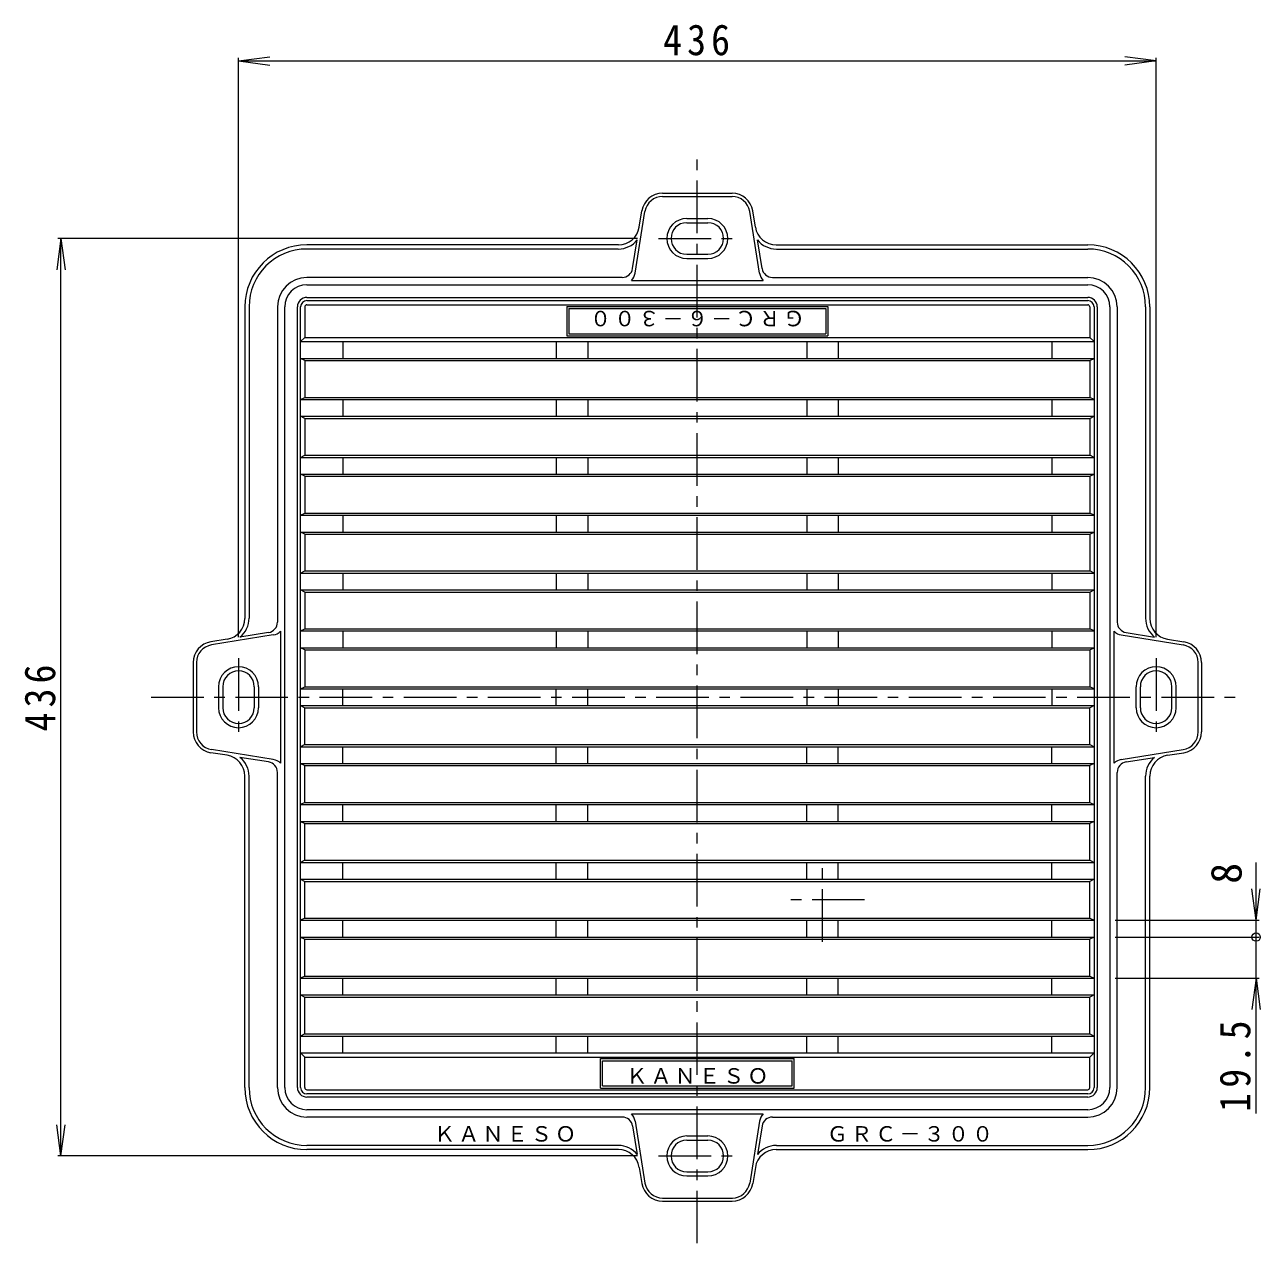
# Model space of a CAD drawing. Units: millimetres, scale not verified. Extents: x -624 to 844, y -686 to 448.
# Drawn here: x -624 to -37, y -131 to 448 of the extents above; entities that cross this region are included whole.
import ezdxf
from ezdxf.enums import TextEntityAlignment as Align

# ---------------------------------------------------------------- set-up
doc = ezdxf.new("R2010")
doc.units = ezdxf.units.MM
doc.header["$LTSCALE"] = 5
doc.header["$PDMODE"] = 32
doc.header["$PDSIZE"] = 4
doc.linetypes.add('CHAIN1', pattern=[8, 5, -1, 1, -1])
for name, color, linetype, lineweight in [('A-1_ピット', 2, 'Continuous', 9), ('A-2_蓋', 3, 'Continuous', 9), ('A-F', 7, 'Continuous', 9)]:
    doc.layers.add(name, color=color, linetype=linetype, lineweight=lineweight)
doc.styles.add('ＭＳ ゴシック', font='')
doc.styles.get('ＭＳ ゴシック').set_extended_font_data('MS Gothic')

msp = doc.modelspace()

# ---------------------------------------------------------------- linework, layer by layer
at = {"layer": 'A-1_ピット'}
for p, q in [((-320.911, 367.898), (-287.95, 367.898)), ((-320.911, 366.398), (-287.95, 366.398)), ((-334.031, 329.865), (-329.303, 359.248)), ((-332.019, 351.809), (-330.784, 359.486)), ((-274.83, 329.865), (-279.558, 359.248)), ((-276.841, 351.809), (-278.077, 359.486)), ((-309.431, 355.898), (-299.431, 355.898)), ((-309.431, 353.898), (-299.431, 353.898)), ((-341.893, 343.398), (-489.931, 343.398)), ((-341.973, 341.398), (-489.931, 341.398)), ((-335.191, 332.103), (-333.002, 345.702)), ((-273.67, 332.103), (-275.859, 345.702)), ((-266.969, 343.398), (-118.931, 343.398)), ((-266.888, 341.398), (-118.931, 341.398)), ((-309.431, 338.898), (-299.431, 338.898)), ((-309.431, 336.898), (-299.431, 336.898)), ((-340.127, 327.898), (-489.931, 327.898)), ((-489.931, 324.398), (-118.931, 324.398)), ((-335.759, 326.397), (-273.103, 326.397)), ((-268.734, 327.898), (-118.931, 327.898)), ((-489.931, 318.398), (-118.931, 318.398)), ((-519.43, 313.898), (-519.43, 165.86)), ((-517.431, 313.898), (-517.431, 165.94)), ((-503.93, 313.898), (-503.93, 164.094)), ((-500.431, -57.102), (-500.431, 313.898)), ((-494.431, -57.102), (-494.431, 313.898)), ((-114.431, 313.898), (-114.431, -57.102)), ((-108.43, 313.898), (-108.43, -57.102)), ((-104.931, 313.898), (-104.931, 164.094)), ((-91.431, 313.898), (-91.431, 165.94)), ((-89.431, 313.898), (-89.431, 165.86)), ((-508.136, 159.158), (-521.735, 156.969)), ((-502.43, 159.726), (-502.43, 97.07)), ((-106.431, 97.07), (-106.431, 159.726)), ((-100.725, 159.158), (-87.126, 156.969)), ((-527.842, 155.987), (-535.519, 154.751)), ((-505.898, 157.999), (-535.281, 153.27)), ((-102.963, 157.999), (-73.58, 153.27)), ((-81.019, 155.987), (-73.342, 154.751)), ((-543.93, 144.878), (-543.93, 111.917)), ((-542.43, 144.878), (-542.43, 111.917)), ((-66.431, 111.917), (-66.431, 144.878)), ((-64.931, 144.878), (-64.931, 111.917)), ((-531.93, 133.398), (-531.93, 123.398)), ((-529.93, 133.398), (-529.93, 123.398)), ((-514.93, 133.398), (-514.93, 123.398)), ((-512.93, 133.398), (-512.93, 123.398)), ((-95.931, 123.398), (-95.931, 133.398)), ((-93.93, 123.398), (-93.93, 133.398)), ((-78.931, 123.398), (-78.931, 133.398)), ((-76.931, 123.398), (-76.931, 133.398)), ((-527.842, 100.809), (-535.519, 102.044)), ((-505.898, 98.797), (-535.281, 103.525)), ((-508.136, 97.638), (-521.735, 99.826)), ((-102.963, 98.797), (-73.58, 103.525)), ((-100.725, 97.638), (-87.126, 99.826)), ((-81.019, 100.809), (-73.342, 102.044)), ((-519.43, -57.102), (-519.43, 90.936)), ((-517.431, -57.102), (-517.431, 90.855)), ((-503.93, -57.102), (-503.93, 92.701)), ((-104.931, -57.102), (-104.931, 92.701)), ((-91.431, -57.102), (-91.431, 90.855)), ((-89.431, -57.102), (-89.431, 90.936)), ((-118.931, -61.602), (-489.931, -61.602)), ((-118.931, -67.602), (-489.931, -67.602)), ((-335.759, -69.602), (-273.103, -69.602)), ((-340.127, -71.102), (-489.931, -71.102)), ((-335.191, -75.308), (-333.002, -88.907)), ((-334.031, -73.07), (-329.303, -102.453)), ((-274.83, -73.07), (-279.558, -102.453)), ((-273.67, -75.308), (-275.859, -88.907)), ((-268.734, -71.102), (-118.931, -71.102)), ((-309.431, -80.102), (-299.431, -80.102)), ((-309.431, -82.102), (-299.431, -82.102)), ((-341.973, -84.602), (-489.931, -84.602)), ((-341.893, -86.602), (-489.931, -86.602)), ((-266.969, -86.602), (-118.931, -86.602)), ((-266.888, -84.602), (-118.931, -84.602)), ((-332.019, -95.014), (-330.784, -102.691)), ((-309.431, -97.102), (-299.431, -97.102)), ((-309.431, -99.102), (-299.431, -99.102)), ((-276.841, -95.014), (-278.077, -102.691)), ((-320.911, -109.602), (-287.95, -109.602)), ((-320.911, -111.102), (-287.95, -111.102))]:
    msp.add_line(p, q, dxfattribs=at)
at = {"layer": 'A-1_ピット', "linetype": 'CHAIN1'}
for p, q in [((-322.93, 346.398), (-285.93, 346.398)), ((-522.431, 146.898), (-522.431, 109.898)), ((-86.43, 146.898), (-86.43, 111.898)), ((-322.93, -89.602), (-285.93, -89.602))]:
    msp.add_line(p, q, dxfattribs=at)
at = {"layer": 'A-1_ピット'}
for centre, radius, start, end in [((-320.911, 357.898), 10, 90, 170.85835), ((-320.911, 357.898), 8.5, 90, 170.85835), ((-287.95, 357.898), 10, 9.14163, 90), ((-287.95, 357.898), 8.5, 9.14163, 89.99998), ((-309.431, 346.398), 9.5, 90, 270), ((-309.431, 346.398), 7.5, 90, 270), ((-299.431, 346.398), 9.5, 270, 90), ((-299.431, 346.398), 7.5, 270, 90), ((-341.893, 353.398), 10, 270, 350.85835), ((-266.969, 353.398), 10, 189.14163, 270), ((-489.931, 313.898), 29.5, 90, 179.99998), ((-489.931, 313.898), 27.5, 90, 179.99998), ((-341.973, 352.898), 11.5, 270, 321.26651), ((-266.888, 352.898), 11.5, 218.73347, 270), ((-118.931, 313.898), 29.5, 0, 89.99998), ((-118.931, 313.898), 27.5, 0, 89.99998), ((-340.127, 332.898), 5, 270, 350.85835), ((-340.449, 330.898), 6.5, 316.18694, 350.85835), ((-268.412, 330.898), 6.5, 189.14163, 223.81305), ((-268.734, 332.898), 5, 189.14163, 270), ((-489.931, 313.898), 14, 90, 179.99998), ((-489.931, 313.898), 10.5, 90, 179.99998), ((-118.931, 313.898), 14, 0, 89.99998), ((-118.931, 313.898), 10.5, 0, 89.99998), ((-489.931, 313.898), 4.5, 90, 179.99998), ((-118.931, 313.898), 4.5, 0, 89.99998), ((-529.431, 165.86), 10, 279.14163, 0), ((-528.93, 165.94), 11.5, 308.73347, 0), ((-79.931, 165.94), 11.5, 180, 231.26651), ((-79.431, 165.86), 10, 180, 260.85835), ((-508.931, 164.094), 5, 279.14163, 0), ((-506.93, 164.416), 6.5, 279.14163, 313.81305), ((-101.931, 164.416), 6.5, 226.18694, 260.85835), ((-99.93, 164.094), 5, 180, 260.85835), ((-533.931, 144.878), 10, 99.14163, 180), ((-533.931, 144.878), 8.5, 99.14163, 179.99998), ((-74.931, 144.878), 8.5, 0, 80.85835), ((-74.931, 144.878), 10, 359.99998, 80.85835), ((-522.431, 133.398), 9.5, 0, 180), ((-86.43, 133.398), 9.5, 0, 180), ((-522.431, 133.398), 7.5, 0, 180), ((-86.43, 133.398), 7.5, 0, 180), ((-522.431, 123.398), 9.5, 180, 0), ((-522.431, 123.398), 7.5, 180, 0), ((-86.43, 123.398), 9.5, 180, 0), ((-86.43, 123.398), 7.5, 180, 0), ((-533.931, 111.917), 10, 180, 260.85835), ((-533.931, 111.917), 8.5, 180, 260.85835), ((-74.931, 111.917), 8.5, 279.14163, 359.99998), ((-74.931, 111.917), 10, 279.14163, 0), ((-529.431, 90.936), 10, 0, 80.85835), ((-528.93, 90.855), 11.5, 0, 51.26651), ((-79.931, 90.855), 11.5, 128.73347, 180), ((-79.431, 90.936), 10, 99.14163, 180), ((-508.931, 92.701), 5, 359.99998, 80.85835), ((-506.93, 92.379), 6.5, 46.18694, 80.85835), ((-101.931, 92.379), 6.5, 99.14163, 133.81305), ((-99.93, 92.701), 5, 99.14163, 180), ((-489.931, -57.102), 29.5, 180, 270), ((-489.931, -57.102), 27.5, 180, 270), ((-489.931, -57.102), 14, 180, 270), ((-489.931, -57.102), 10.5, 180, 270), ((-489.931, -57.102), 4.5, 180, 270), ((-118.931, -57.102), 10.5, 270, 0), ((-118.931, -57.102), 14, 270, 0), ((-118.931, -57.102), 4.5, 270, 359.99998), ((-118.931, -57.102), 27.5, 270, 359.99998), ((-118.931, -57.102), 29.5, 270, 359.99998), ((-340.449, -74.102), 6.5, 9.14163, 43.81305), ((-268.412, -74.102), 6.5, 136.18694, 170.85835), ((-340.127, -76.102), 5, 9.14163, 90), ((-268.734, -76.102), 5, 90, 170.85835), ((-309.431, -89.602), 9.5, 90, 270), ((-309.431, -89.602), 7.5, 90, 270), ((-299.431, -89.602), 9.5, 270, 90), ((-299.431, -89.602), 7.5, 270, 90), ((-341.973, -96.102), 11.5, 38.73347, 90), ((-341.893, -96.602), 10, 9.14163, 90), ((-266.969, -96.602), 10, 90, 170.85835), ((-266.888, -96.102), 11.5, 90, 141.26651), ((-320.911, -101.102), 10, 189.14163, 270), ((-320.911, -101.102), 8.5, 189.14163, 269.99998), ((-287.95, -101.102), 10, 270, 350.85835), ((-287.95, -101.102), 8.5, 271.5397, 350.85835)]:
    msp.add_arc(centre, radius, start, end, dxfattribs=at)
at = {"layer": 'A-2_蓋', "linetype": 'CHAIN1'}
for p, q in [((-304.43, -131.102), (-304.43, 387.898)), ((-563.931, 128.398), (-44.931, 128.398)), ((-244.931, 12.148), (-244.931, 52.148)), ((-224.931, 32.148), (-264.931, 32.148))]:
    msp.add_line(p, q, dxfattribs=at)
at = {"layer": 'A-2_蓋'}
for p, q in [((-492.931, -57.102), (-492.931, 313.898)), ((-490.931, 313.898), (-490.931, 299.398)), ((-489.931, 316.898), (-118.931, 316.898)), ((-489.931, 314.898), (-118.931, 314.898)), ((-366.43, 314.148), (-242.431, 314.148)), ((-366.43, 314.148), (-366.43, 300.148)), ((-365.431, 313.148), (-243.43, 313.148)), ((-365.431, 313.148), (-365.431, 301.148)), ((-243.43, 313.148), (-243.43, 301.148)), ((-242.431, 314.148), (-242.431, 300.148)), ((-117.931, 313.898), (-117.931, 299.398)), ((-115.931, 313.898), (-115.931, -57.102)), ((-366.43, 300.148), (-242.431, 300.148)), ((-365.431, 301.148), (-243.43, 301.148)), ((-492.931, 297.398), (-490.931, 299.398)), ((-492.931, 297.398), (-115.931, 297.398)), ((-490.931, 299.398), (-117.931, 299.398)), ((-472.93, 297.398), (-472.93, 289.398)), ((-371.43, 297.398), (-371.43, 289.398)), ((-356.431, 297.398), (-356.431, 289.398)), ((-252.431, 297.398), (-252.431, 289.398)), ((-237.431, 297.398), (-237.431, 289.398)), ((-135.931, 297.398), (-135.931, 289.398)), ((-115.931, 297.398), (-117.931, 299.398)), ((-492.931, 289.398), (-115.931, 289.398)), ((-490.931, 288.398), (-492.931, 289.398)), ((-490.931, 288.398), (-117.931, 288.398)), ((-490.931, 288.398), (-490.931, 270.898)), ((-117.931, 288.398), (-115.931, 289.398)), ((-117.931, 288.398), (-117.931, 270.898)), ((-492.931, 269.898), (-490.931, 270.898)), ((-490.931, 270.898), (-117.931, 270.898)), ((-115.931, 269.898), (-117.931, 270.898)), ((-492.931, 269.898), (-115.931, 269.898)), ((-472.93, 269.898), (-472.93, 261.898)), ((-371.43, 269.898), (-371.43, 261.898)), ((-356.431, 269.898), (-356.431, 261.898)), ((-252.431, 269.898), (-252.431, 261.898)), ((-237.431, 269.898), (-237.431, 261.898)), ((-135.931, 269.898), (-135.931, 261.898)), ((-492.931, 261.898), (-115.931, 261.898)), ((-490.931, 260.898), (-492.931, 261.898)), ((-490.931, 260.898), (-117.931, 260.898)), ((-490.931, 260.898), (-490.931, 243.398)), ((-117.931, 260.898), (-115.931, 261.898)), ((-117.931, 260.898), (-117.931, 243.398)), ((-492.931, 242.398), (-490.931, 243.398)), ((-492.931, 242.398), (-115.931, 242.398)), ((-490.931, 243.398), (-117.931, 243.398)), ((-472.93, 242.398), (-472.93, 234.398)), ((-371.43, 242.398), (-371.43, 234.398)), ((-356.431, 242.398), (-356.431, 234.398)), ((-252.431, 242.398), (-252.431, 234.398)), ((-237.431, 242.398), (-237.431, 234.398)), ((-135.931, 242.398), (-135.931, 234.398)), ((-115.931, 242.398), (-117.931, 243.398)), ((-492.931, 234.398), (-115.931, 234.398)), ((-490.931, 233.398), (-492.931, 234.398)), ((-490.931, 233.398), (-117.931, 233.398)), ((-490.931, 233.398), (-490.931, 215.898)), ((-117.931, 233.398), (-115.931, 234.398)), ((-117.931, 233.398), (-117.931, 215.898)), ((-492.931, 214.898), (-490.931, 215.898)), ((-492.931, 214.898), (-115.931, 214.898)), ((-490.931, 215.898), (-117.931, 215.898)), ((-472.93, 214.898), (-472.93, 206.898)), ((-371.43, 214.898), (-371.43, 206.898)), ((-356.431, 214.898), (-356.431, 206.898)), ((-252.431, 214.898), (-252.431, 206.898)), ((-237.431, 214.898), (-237.431, 206.898)), ((-135.931, 214.898), (-135.931, 206.898)), ((-115.931, 214.898), (-117.931, 215.898)), ((-492.931, 206.898), (-115.931, 206.898)), ((-490.931, 205.898), (-492.931, 206.898)), ((-490.931, 205.898), (-117.931, 205.898)), ((-490.931, 205.898), (-490.931, 188.398)), ((-117.931, 205.898), (-115.931, 206.898)), ((-117.931, 205.898), (-117.931, 188.398)), ((-492.931, 187.398), (-490.931, 188.398)), ((-490.931, 188.398), (-117.931, 188.398)), ((-115.931, 187.398), (-117.931, 188.398)), ((-492.931, 187.398), (-115.931, 187.398)), ((-472.93, 187.398), (-472.93, 179.398)), ((-371.43, 187.398), (-371.43, 179.398)), ((-356.431, 187.398), (-356.431, 179.398)), ((-252.431, 187.398), (-252.431, 179.398)), ((-237.431, 187.398), (-237.431, 179.398)), ((-135.931, 187.398), (-135.931, 179.398)), ((-492.931, 179.398), (-115.931, 179.398)), ((-490.931, 178.398), (-492.931, 179.398)), ((-490.931, 178.398), (-117.931, 178.398)), ((-490.931, 178.398), (-490.931, 160.898)), ((-117.931, 178.398), (-115.931, 179.398)), ((-117.931, 178.398), (-117.931, 160.898)), ((-492.931, 159.898), (-490.931, 160.898)), ((-492.931, 159.898), (-115.931, 159.898)), ((-490.931, 160.898), (-117.931, 160.898)), ((-472.93, 159.898), (-472.93, 151.898)), ((-371.43, 159.898), (-371.43, 151.898)), ((-356.431, 159.898), (-356.431, 151.898)), ((-252.431, 159.898), (-252.431, 151.898)), ((-237.431, 159.898), (-237.431, 151.898)), ((-135.931, 159.898), (-135.931, 151.898)), ((-115.931, 159.898), (-117.931, 160.898)), ((-492.931, 151.898), (-115.931, 151.898)), ((-490.931, 150.898), (-492.931, 151.898)), ((-490.931, 150.898), (-117.931, 150.898)), ((-490.931, 150.898), (-490.931, 133.398)), ((-117.931, 150.898), (-115.931, 151.898)), ((-117.931, 150.898), (-117.931, 133.398)), ((-492.931, 132.398), (-490.931, 133.398)), ((-492.931, 132.398), (-115.931, 132.398)), ((-490.931, 133.398), (-117.931, 133.398)), ((-472.93, 124.398), (-472.93, 132.398)), ((-371.43, 124.398), (-371.43, 132.398)), ((-356.431, 124.398), (-356.431, 132.398)), ((-252.431, 132.398), (-252.431, 124.398)), ((-237.431, 132.398), (-237.431, 124.398)), ((-135.931, 132.398), (-135.931, 124.398)), ((-115.931, 132.398), (-117.931, 133.398)), ((-492.931, 124.398), (-115.931, 124.398)), ((-492.931, 124.398), (-490.931, 123.398)), ((-490.931, 123.398), (-117.931, 123.398)), ((-490.931, 105.898), (-490.931, 123.398)), ((-115.931, 124.398), (-117.931, 123.398)), ((-117.931, 105.898), (-117.931, 123.398)), ((-490.931, 105.898), (-492.931, 104.898)), ((-490.931, 105.898), (-117.931, 105.898)), ((-117.931, 105.898), (-115.931, 104.898)), ((-492.931, 104.898), (-115.931, 104.898)), ((-472.93, 96.898), (-472.93, 104.898)), ((-371.43, 96.898), (-371.43, 104.898)), ((-356.431, 96.898), (-356.431, 104.898)), ((-252.431, 96.898), (-252.431, 104.898)), ((-237.431, 96.898), (-237.431, 104.898)), ((-135.931, 96.898), (-135.931, 104.898)), ((-492.931, 96.898), (-115.931, 96.898)), ((-492.931, 96.898), (-490.931, 95.898)), ((-490.931, 95.898), (-117.931, 95.898)), ((-490.931, 78.398), (-490.931, 95.898)), ((-115.931, 96.898), (-117.931, 95.898)), ((-117.931, 78.398), (-117.931, 95.898)), ((-490.931, 78.398), (-492.931, 77.398)), ((-492.931, 77.398), (-115.931, 77.398)), ((-490.931, 78.398), (-117.931, 78.398)), ((-472.93, 69.398), (-472.93, 77.398)), ((-371.43, 69.398), (-371.43, 77.398)), ((-356.431, 69.398), (-356.431, 77.398)), ((-252.431, 69.398), (-252.431, 77.398)), ((-237.431, 69.398), (-237.431, 77.398)), ((-135.931, 69.398), (-135.931, 77.398)), ((-117.931, 78.398), (-115.931, 77.398)), ((-492.931, 69.398), (-115.931, 69.398)), ((-492.931, 69.398), (-490.931, 68.398)), ((-490.931, 68.398), (-117.931, 68.398)), ((-490.931, 50.898), (-490.931, 68.398)), ((-115.931, 69.398), (-117.931, 68.398)), ((-117.931, 50.898), (-117.931, 68.398)), ((-490.931, 50.898), (-492.931, 49.898)), ((-492.931, 49.898), (-115.931, 49.898)), ((-490.931, 50.898), (-117.931, 50.898)), ((-472.93, 41.898), (-472.93, 49.898)), ((-371.43, 41.898), (-371.43, 49.898)), ((-356.431, 41.898), (-356.431, 49.898)), ((-252.431, 41.898), (-252.431, 49.898)), ((-237.431, 41.898), (-237.431, 49.898)), ((-135.931, 41.898), (-135.931, 49.898)), ((-117.931, 50.898), (-115.931, 49.898)), ((-492.931, 41.898), (-115.931, 41.898)), ((-492.931, 41.898), (-490.931, 40.898)), ((-115.931, 41.898), (-117.931, 40.898)), ((-490.931, 40.898), (-117.931, 40.898)), ((-490.931, 23.398), (-490.931, 40.898)), ((-117.931, 23.398), (-117.931, 40.898)), ((-490.931, 23.398), (-492.931, 22.398)), ((-492.931, 22.398), (-115.931, 22.398)), ((-490.931, 23.398), (-117.931, 23.398)), ((-472.93, 14.398), (-472.93, 22.398)), ((-371.43, 14.398), (-371.43, 22.398)), ((-356.431, 14.398), (-356.431, 22.398)), ((-252.431, 14.398), (-252.431, 22.398)), ((-237.431, 14.398), (-237.431, 22.398)), ((-135.931, 14.398), (-135.931, 22.398)), ((-117.931, 23.398), (-115.931, 22.398)), ((-492.931, 14.398), (-115.931, 14.398)), ((-492.931, 14.398), (-490.931, 13.398)), ((-490.931, 13.398), (-117.931, 13.398)), ((-490.931, -4.102), (-490.931, 13.398)), ((-115.931, 14.398), (-117.931, 13.398)), ((-117.931, -4.102), (-117.931, 13.398)), ((-490.931, -4.102), (-492.931, -5.102)), ((-492.931, -5.102), (-115.931, -5.102)), ((-490.931, -4.102), (-117.931, -4.102)), ((-472.93, -13.102), (-472.93, -5.102)), ((-371.43, -13.102), (-371.43, -5.102)), ((-356.431, -13.102), (-356.431, -5.102)), ((-252.431, -13.102), (-252.431, -5.102)), ((-237.431, -13.102), (-237.431, -5.102)), ((-135.931, -13.102), (-135.931, -5.102)), ((-117.931, -4.102), (-115.931, -5.102)), ((-492.931, -13.102), (-115.931, -13.102)), ((-492.931, -13.102), (-490.931, -14.102)), ((-490.931, -14.102), (-117.931, -14.102)), ((-490.931, -31.602), (-490.931, -14.102)), ((-115.931, -13.102), (-117.931, -14.102)), ((-117.931, -31.602), (-117.931, -14.102)), ((-490.931, -31.602), (-492.931, -32.602)), ((-492.931, -32.602), (-115.931, -32.602)), ((-490.931, -31.602), (-117.931, -31.602)), ((-472.93, -40.602), (-472.93, -32.602)), ((-371.43, -40.602), (-371.43, -32.602)), ((-356.431, -40.602), (-356.431, -32.602)), ((-252.431, -40.602), (-252.431, -32.602)), ((-237.431, -40.602), (-237.431, -32.602)), ((-135.931, -40.602), (-135.931, -32.602)), ((-117.931, -31.602), (-115.931, -32.602)), ((-492.931, -40.602), (-115.931, -40.602)), ((-492.931, -40.602), (-490.931, -42.602)), ((-115.931, -40.602), (-117.931, -42.602)), ((-490.931, -42.602), (-117.931, -42.602)), ((-490.931, -57.102), (-490.931, -42.602)), ((-350.43, -43.352), (-258.43, -43.352)), ((-350.43, -57.352), (-350.43, -43.352)), ((-349.431, -44.352), (-259.431, -44.352)), ((-349.431, -56.352), (-349.431, -44.352)), ((-259.431, -56.352), (-259.431, -44.352)), ((-258.43, -57.352), (-258.43, -43.352)), ((-117.931, -57.102), (-117.931, -42.602)), ((-489.931, -58.102), (-118.931, -58.102)), ((-350.43, -57.352), (-258.43, -57.352)), ((-349.431, -56.352), (-259.431, -56.352)), ((-118.931, -60.102), (-489.931, -60.102))]:
    msp.add_line(p, q, dxfattribs=at)
for centre, radius, start, end in [((-489.931, 313.898), 3, 90, 180), ((-489.931, 313.898), 1, 90, 180), ((-118.931, 313.898), 3, 0, 90), ((-118.931, 313.898), 1, 0, 89.99998), ((-489.931, -57.102), 3, 180, 270), ((-489.931, -57.102), 1, 180, 270), ((-118.931, -57.102), 3, 270, 0), ((-118.931, -57.102), 1, 270, 0)]:
    msp.add_arc(centre, radius, start, end, dxfattribs=at)
at = {"layer": 'A-F'}
for p, q in [((-522.431, 430.771), (-507.559, 432.729)), ((-522.431, 156.898), (-522.431, 432.271)), ((-522.431, 430.771), (-86.431, 430.771)), ((-522.431, 430.771), (-507.559, 428.813)), ((-86.431, 430.771), (-101.302, 432.729)), ((-86.431, 430.771), (-101.302, 428.813)), ((-86.431, 156.898), (-86.431, 432.271)), ((-606.804, 346.398), (-608.761, 331.526)), ((-332.93, 346.398), (-608.304, 346.398)), ((-606.804, -89.602), (-606.804, 346.398)), ((-606.804, 346.398), (-604.846, 331.526)), ((-38.938, 14.398), (-38.938, 49.792)), ((-38.938, 22.398), (-40.896, 37.27)), ((-38.938, 22.398), (-36.98, 37.27)), ((-105.931, 22.398), (-37.438, 22.398)), ((-105.931, 14.398), (-37.438, 14.398)), ((-38.938, -69.371), (-38.938, 14.398)), ((-105.931, -5.102), (-37.438, -5.102)), ((-38.938, -5.102), (-40.896, -19.974)), ((-38.938, -5.102), (-36.98, -19.974)), ((-606.804, -89.602), (-608.761, -74.73)), ((-606.804, -89.602), (-604.846, -74.73)), ((-332.93, -89.602), (-608.304, -89.602))]:
    msp.add_line(p, q, dxfattribs=at)
msp.add_point((-38.938, 14.398), dxfattribs=at)

# ---------------------------------------------------------------- texts
at = {"layer": 'A-1_ピット', "color": 6, "char_height": 7.331, "attachment_point": 7, "style": 'ＭＳ ゴシック'}
for s, insert in [('\\T1.15;ＫＡＮＥＳＯ', (-429.53, -82.891)), ('\\T1.15;ＧＲＣ－３００', (-242.887, -82.891))]:
    msp.add_mtext(s, dxfattribs=dict(at, insert=insert))
at = {"layer": 'A-2_蓋', "color": 6, "insert": (-253.431, 312.148), "char_height": 7.331, "attachment_point": 7, "rotation": 180, "style": 'ＭＳ ゴシック'}
msp.add_mtext('\\T1.15;ＧＲＣ－６－３００', dxfattribs=at)
at = {"layer": 'A-2_蓋', "color": 6, "insert": (-338.18, -55.352), "char_height": 7.331, "attachment_point": 7, "style": 'ＭＳ ゴシック'}
msp.add_mtext('\\T1.15;ＫＡＮＥＳＯ', dxfattribs=at)
at = {"layer": 'A-F', "color": 2, "style": 'ＭＳ ゴシック'}
msp.add_text('8', height=14.66, rotation=90, dxfattribs=at).set_placement((-41.438, 39.727), align=Align.BOTTOM_LEFT)
at = {"layer": 'A-F', "color": 2, "insert": (-320.681, 433.271), "char_height": 14.66, "attachment_point": 7, "style": 'ＭＳ ゴシック'}
msp.add_mtext('\\T1.27;\\W0.9;436', dxfattribs=at)
at = {"layer": 'A-F', "color": 2, "char_height": 14.66, "attachment_point": 7, "rotation": 90, "style": 'ＭＳ ゴシック'}
for s, insert in [('\\T1.27;\\W0.9;436', (-609.304, 112.148)), ('\\T1.28;\\W0.9;19.5', (-41.438, -68.672))]:
    msp.add_mtext(s, dxfattribs=dict(at, insert=insert))

doc.saveas('drawing.dxf')
